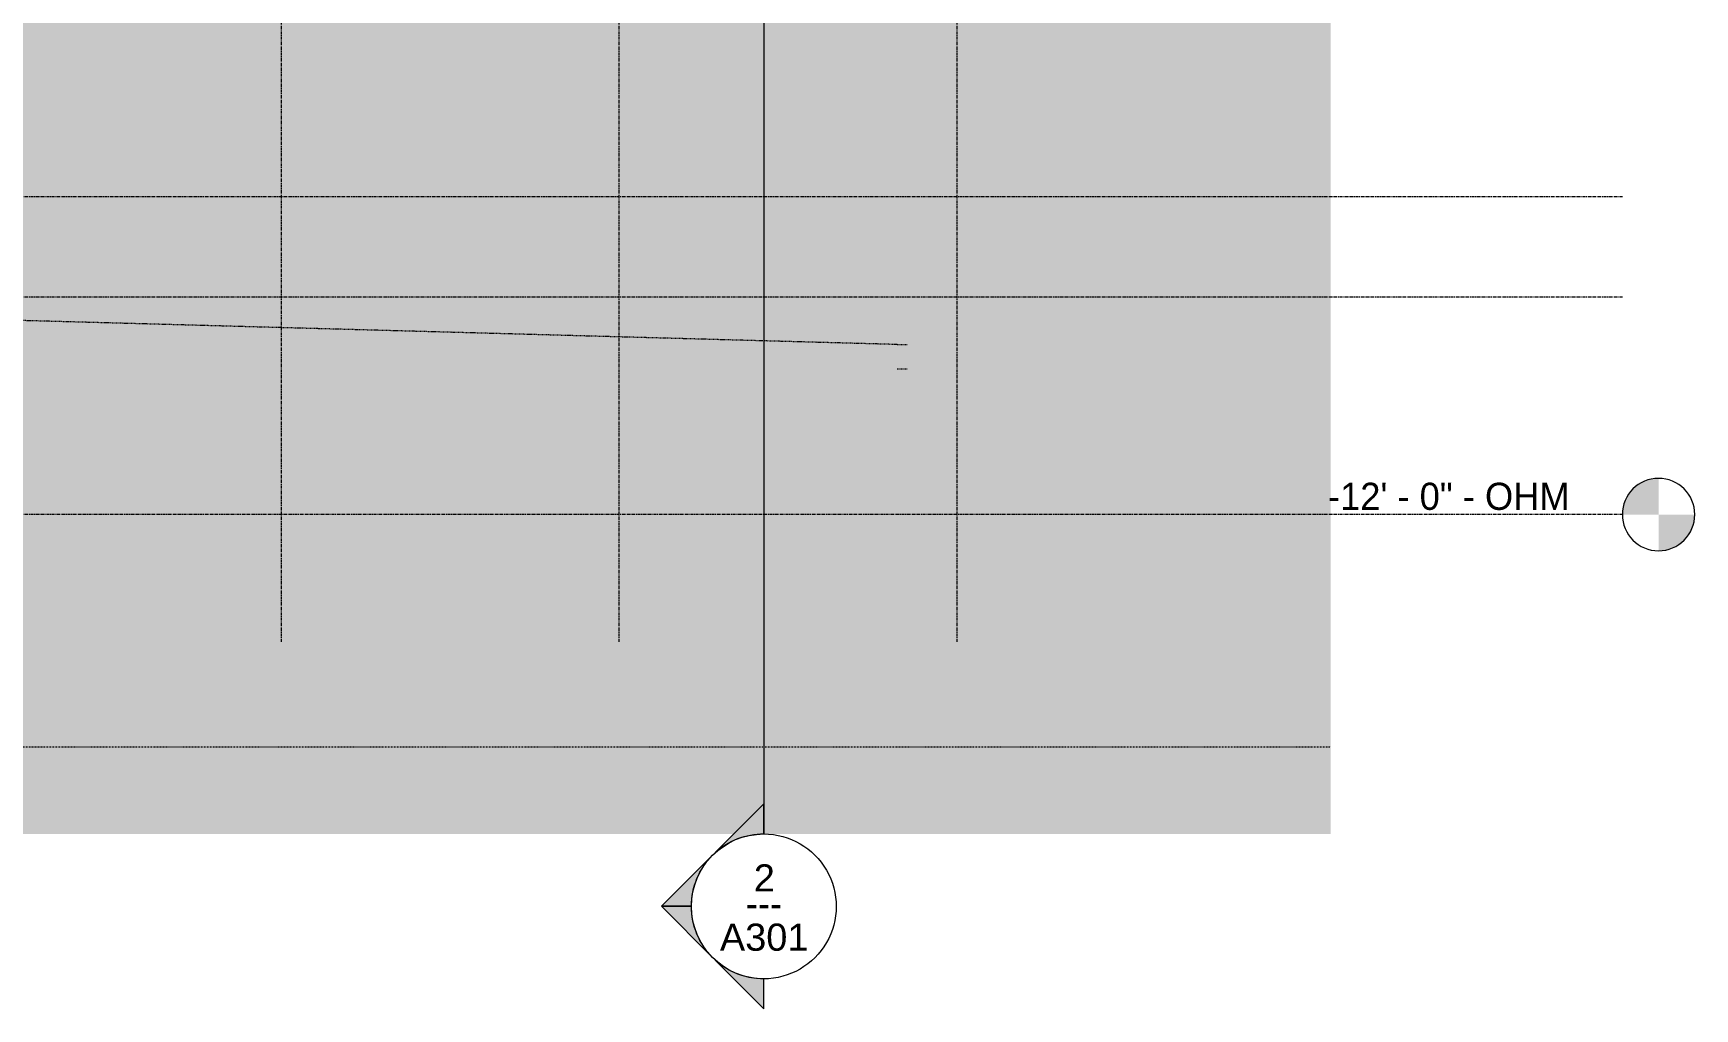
# Model space of a CAD drawing. Header units: inches. Extents: x -3225 to -1923, y -226 to 478.
# Drawn here: x -2198.9 to -1923.5, y -225.9 to -64.3 of the extents above; entities that cross this region are included whole.
import ezdxf

# ---------------------------------------------------------------- set-up
doc = ezdxf.new("R2010")
doc.units = ezdxf.units.IN
doc.header["$MEASUREMENT"] = 0
for name, pattern in [('Aligning Line 1_8_', [0.25, 0.125, -0.125]), ('Grid Line 1_2_', [0.8749999999999999, 0.4999999999999999, -0.125, 0.125, -0.125]), ('Hidden 1_8_', [0.1875, 0.125, -0.06249999999999999])]:
    doc.linetypes.add(name, pattern=pattern)
for name, color, linetype, lineweight in [('A-DETL-HDLN', 90, 'Hidden 1_8_', 9), ('A-FLOR-LEVL', 51, 'Continuous', 9), ('A-FLOR-LEVL-1', 51, 'Grid Line 1_2_', 9), ('C-TOPO', 7, 'Continuous', 9), ('G-ANNO-SYMB', 111, 'Aligning Line 1_8_', 9), ('G-ANNO-SYMB-1', 111, 'Continuous', 9), ('S-GRID-1', 1, 'Grid Line 1_2_', 9)]:
    doc.layers.add(name, color=color, linetype=linetype, lineweight=lineweight)
doc.styles.add('Arial_1', font='arial.ttf', dxfattribs={"height": 4.499999999999996})
doc.styles.add('Century Gothic', font='ufonts.com_century-gothic.ttf', dxfattribs={"height": 4.499999999999996})

# ---------------------------------------------------------------- blocks, each defined once
blk = doc.blocks.new('Level - Level Head - Circle-50818-Section 12')
at = {"layer": 'A-FLOR-LEVL'}
h = blk.add_hatch(color=256, dxfattribs=at)
edge = h.paths.add_edge_path(flags=0)
edge.add_line((-3200.570245953747, 31.99999999999998), (-3194.570245953747, 31.99999999999998))
edge.add_arc((-3200.570245953747, 31.99999999999997), 6.000000000000007, 3.180554681463517e-14, 90.0000000000001)
edge.add_line((-3200.570245953747, 37.99999999999996), (-3200.570245953747, 31.99999999999998))
h = blk.add_hatch(color=256, dxfattribs=at)
edge = h.paths.add_edge_path(flags=0)
edge.add_line((-3200.570245953747, 25.99999999999997), (-3200.570245953747, 31.99999999999994))
edge.add_line((-3200.570245953747, 31.99999999999994), (-3206.570245953747, 31.99999999999994))
edge.add_arc((-3200.570245953747, 31.99999999999997), 6.000000000000004, 180.0000000000002, 269.9999999999997)
blk.add_circle((-3200.570245953747, 31.99999999999997), 6, dxfattribs=at)
blk = doc.blocks.new('Section - Section Head - Filled-22785-Section 12')
at = {"layer": 'G-ANNO-SYMB-1'}
h = blk.add_hatch(color=256, dxfattribs=at)
edge = h.paths.add_edge_path(flags=0)
edge.add_arc((-2411.798738118747, 396.3759802906873), 12.01561779548172, 89.99999999999977, 132.0783950246236, ccw=False)
edge.add_line((-2411.798738118747, 408.3915980861691), (-2411.798738118746, 413.3465430391644))
edge.add_line((-2411.798738118746, 413.3465430391644), (-2419.850965797065, 405.294315360846))
h = blk.add_hatch(color=256, dxfattribs=at)
edge = h.paths.add_edge_path(flags=0)
edge.add_line((-2420.284019492985, 404.8612616649258), (-2428.769300867224, 396.3759802906873))
edge.add_line((-2428.769300867224, 396.3759802906873), (-2423.798738118747, 396.3759802906873))
edge.add_arc((-2411.798738118747, 396.3759802906872), 12.0000000000001, 135.0000000000002, 179.9999999999998, ccw=False)
h = blk.add_hatch(color=256, dxfattribs=at)
edge = h.paths.add_edge_path(flags=0)
edge.add_arc((-2411.798738118747, 396.3759802906873), 11.99999999999997, 180.0000000000002, 224.9999999999998, ccw=False)
edge.add_line((-2423.798738118747, 396.3759802906873), (-2428.769300867224, 396.3759802906873))
edge.add_line((-2428.769300867224, 396.3759802906873), (-2420.284019492985, 387.8906989164487))
h = blk.add_hatch(color=256, dxfattribs=at)
edge = h.paths.add_edge_path(flags=0)
edge.add_line((-2419.850965797065, 387.4576452205286), (-2411.798738118747, 379.40541754221))
edge.add_line((-2411.798738118747, 379.40541754221), (-2411.798738118747, 384.3603624952053))
edge.add_arc((-2411.798738118747, 396.3759802906872), 12.01561779548195, 227.9216049753764, 270, ccw=False)
for p, q in [((-2419.850965797065, 405.294315360846), (-2411.798738118746, 413.3465430391644)), ((-2411.798738118746, 413.3465430391644), (-2411.798738118747, 408.3915980861691)), ((-2428.769300867224, 396.3759802906873), (-2420.284019492985, 404.8612616649258)), ((-2423.798738118747, 396.3759802906873), (-2428.769300867224, 396.3759802906873)), ((-2420.284019492985, 387.8906989164487), (-2428.769300867224, 396.3759802906873)), ((-2428.769300867224, 396.3759802906873), (-2423.798738118747, 396.3759802906873)), ((-2411.798738118747, 379.40541754221), (-2419.850965797065, 387.4576452205286)), ((-2411.798738118747, 384.3603624952053), (-2411.798738118747, 379.40541754221))]:
    blk.add_line(p, q, dxfattribs=at)
for centre, radius, start, end in [((-2411.798738118747, 396.3915980861691), 11.99999999999997, 89.99999999999987, 269.9999999999995), ((-2411.798738118747, 396.3759802906873), 12.01561779548172, 89.99999999999946, 132.0783950246232), ((-2411.798738118747, 396.3915980861691), 12, 269.9999999999996, 90), ((-2411.798738118747, 396.3759802906872), 12.0000000000001, 134.9999999999998, 179.9999999999995), ((-2411.798738118747, 396.3759802906873), 11.99999999999997, 179.9999999999999, 224.9999999999995), ((-2411.798738118747, 396.3759802906872), 12.01561779548195, 227.921604975376, 269.9999999999996)]:
    blk.add_arc(centre, radius, start, end, dxfattribs=at)

msp = doc.modelspace()

# ---------------------------------------------------------------- hatches: boundary and pattern name
at = {"layer": 'C-TOPO'}
for points in [[(-2021.622508563338, -196.9264854379453), (-1983.836919848313, -196.9264854379453), (-1983.836919848313, 15.127962926474), (-1997.741731311748, 16.44796416040603), (-2039.873626652785, 20.87858529876774), (-2042.336683847484, 20.49225286800452), (-2042.336683847696, -31.0000000000002), (-2035.336683847692, -31.0000000000002), (-2035.336683847692, -43.00000000000019), (-2042.336683847696, -43.00000000000019), (-2042.336683847696, -196.9264854379453), (-2040.929257589588, -196.9264854379453)], [(-2274.428057304573, -196.9264854379453), (-2042.336683847702, -196.9264854379453), (-2042.336683847702, -43.00000000000019), (-2059.336683847693, -43.00000000000019), (-2059.336683847693, -31.0000000000002), (-2052.336683847692, -31.0000000000002), (-2052.336683847692, 6.373698057922097), (-2464.336683847689, 14.95703139125535), (-2464.336683847689, -112.0000000000003), (-2457.336683847695, -112.0000000000003), (-2457.336683847695, -124.0000000000003), (-2464.336683847689, -124.0000000000003), (-2464.336683847689, -196.9264854379453), (-2361.425815878152, -196.9264854379453)]]:
    msp.add_hatch(color=256, dxfattribs=at).paths.add_polyline_path(points, flags=0)

# ---------------------------------------------------------------- linework, layer by layer
at = {"layer": 'A-DETL-HDLN'}
for p, q in [((-2055.712735973128, -115.8333333332831), (-2414.712735973158, -105.9999999999992)), ((-2055.712735973128, -115.8333333332831), (-2053.962735973128, -115.8333333332831)), ((-2055.712735973128, -119.834201294669), (-2053.962735973128, -119.834201294669))]:
    msp.add_line(p, q, dxfattribs=at)
at = {"layer": 'A-FLOR-LEVL-1'}
for p, q in [((-1935.479173867077, -91.3749999999497), (-3194.570245953749, -91.3749999999497)), ((-1935.479173867077, -108), (-3194.570245953749, -108)), ((-1935.479173867077, -144), (-3194.570245953749, -144))]:
    msp.add_line(p, q, dxfattribs=at)
at = {"layer": 'G-ANNO-SYMB'}
msp.add_line((-2876.844585947349, -182.4828710856818), (-1983.836919848314, -182.4828710856818), dxfattribs=at)
at = {"layer": 'G-ANNO-SYMB-1'}
msp.add_line((-2077.79873811875, 384.3759802906874), (-2077.79873811875, -196.8990835732373), dxfattribs=at)
at = {"layer": 'S-GRID-1'}
for p, q in [((-2157.774183847699, -165.0735714449606), (-2157.774183847699, 454.1448510893824)), ((-2101.774183847699, -165.0735714449607), (-2101.774183847699, 454.1448510893824)), ((-2045.774183847699, -165.0735714449609), (-2045.774183847699, 454.1448510893824))]:
    msp.add_line(p, q, dxfattribs=at)

# ---------------------------------------------------------------- block references
at = {"layer": 'A-FLOR-LEVL', "extrusion": (0, 0, -1)}
msp.add_blockref('Level - Level Head - Circle-50818-Section 12', (5130.049419820823, -175.9999999999999), dxfattribs=at)
at = {"layer": 'G-ANNO-SYMB-1', "extrusion": (0, 0, -1), "rotation": 180}
msp.add_blockref('Section - Section Head - Filled-22785-Section 12', (-334.0000000000045, 187.4768967174125), dxfattribs=at)

# ---------------------------------------------------------------- texts
at = {"layer": 'A-FLOR-LEVL', "insert": (-1984.27868118784, -138.7246082409095), "char_height": 4.499999999999996, "width": 52.26749999999996, "attachment_point": 1, "style": 'Century Gothic'}
msp.add_mtext('-12\' - 0" - OHM', dxfattribs=at)
at = {"layer": 'G-ANNO-SYMB-1', "char_height": 4.499999999999996, "attachment_point": 1}
for s, insert, width, style in [('2', (-2079.459226356626, -201.9447653431533), 4.241999999999996, 'Arial_1'), ('---', (-2080.784881899985, -206.1981117998462), 7.726499999999994, 'Century Gothic'), ('A301', (-2085.081273600721, -211.7628874378197), 17.87699999999998, 'Arial_1')]:
    msp.add_mtext(s, dxfattribs=dict(at, insert=insert, width=width, style=style))

doc.saveas('drawing.dxf')
